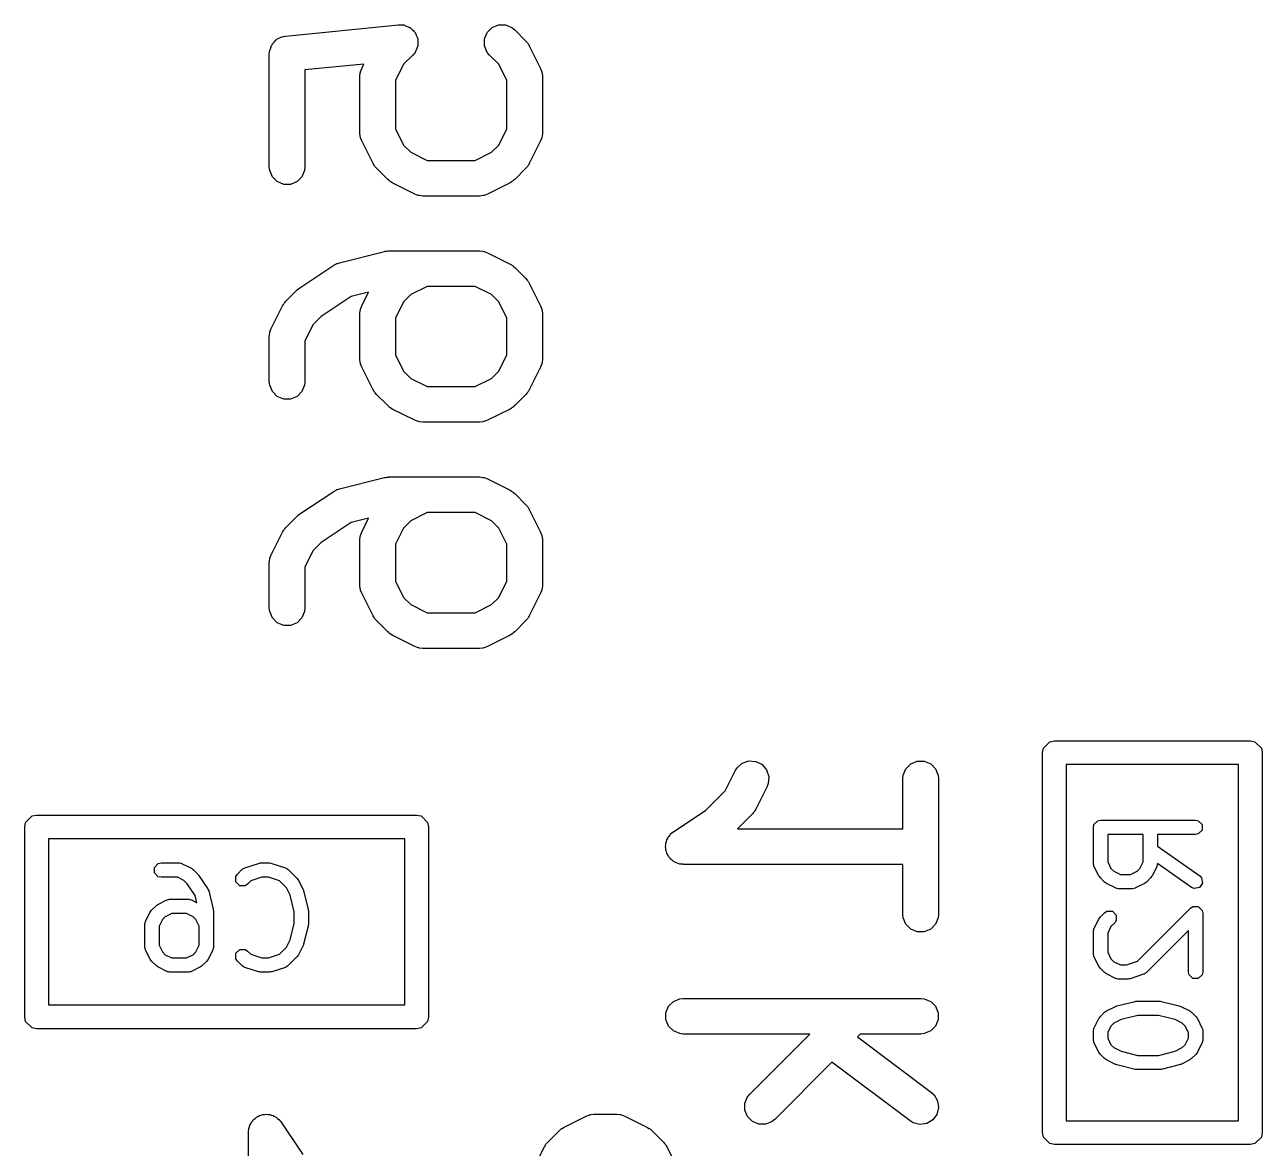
# Model space of a CAD drawing. Header units: inches. Extents: x 4.98 to 6.65, y -4.98 to -3.32.
# Drawn here: x 5.4862 to 5.6913, y -4.2073 to -4.0211 of the extents above; entities that cross this region are included whole.
import ezdxf

# ---------------------------------------------------------------- set-up
doc = ezdxf.new("R2010")
doc.units = ezdxf.units.IN
doc.header["$MEASUREMENT"] = 0
doc.layers.add('BLACK', color=250, linetype='CONTINUOUS')

msp = doc.modelspace()

# ---------------------------------------------------------------- linework, layer by layer
at = {"layer": 'BLACK', "linetype": 'CONTINUOUS'}
for p, q in [((5.52942, -4.02293), (5.54817, -4.02106)), ((5.54817, -4.02106), (5.54875, -4.02106)), ((5.54875, -4.02106), (5.54889, -4.0211)), ((5.54889, -4.0211), (5.54904, -4.0211)), ((5.54904, -4.0211), (5.54944, -4.02127)), ((5.54944, -4.02127), (5.54985, -4.02139)), ((5.54985, -4.02139), (5.54997, -4.02149)), ((5.54997, -4.02149), (5.55011, -4.02154)), ((5.55011, -4.02154), (5.55041, -4.02185)), ((5.55041, -4.02185), (5.55074, -4.02212)), ((5.55074, -4.02212), (5.55081, -4.02225)), ((5.55081, -4.02225), (5.55092, -4.02236)), ((5.55092, -4.02236), (5.55109, -4.02276)), ((5.56244, -4.02342), (5.56288, -4.02236)), ((5.56288, -4.02236), (5.5637, -4.02154)), ((5.5637, -4.02154), (5.56476, -4.0211)), ((5.56476, -4.0211), (5.56591, -4.0211)), ((5.56591, -4.0211), (5.56698, -4.02154)), ((5.56698, -4.02154), (5.56743, -4.02191)), ((5.56743, -4.02191), (5.5693, -4.02378)), ((5.52711, -4.02448), (5.52721, -4.02437)), ((5.52721, -4.02437), (5.52726, -4.02423)), ((5.52726, -4.02423), (5.52757, -4.02393)), ((5.52757, -4.02393), (5.52784, -4.02359)), ((5.52784, -4.02359), (5.52797, -4.02352)), ((5.52797, -4.02352), (5.52808, -4.02342)), ((5.52808, -4.02342), (5.52848, -4.02325)), ((5.52848, -4.02325), (5.52886, -4.02305)), ((5.52886, -4.02305), (5.52907, -4.023)), ((5.52907, -4.023), (5.52914, -4.02298)), ((5.52914, -4.02298), (5.52921, -4.02298)), ((5.52921, -4.02298), (5.52942, -4.02293)), ((5.55109, -4.02276), (5.55129, -4.02314)), ((5.55129, -4.02314), (5.5513, -4.02328)), ((5.5513, -4.02328), (5.55136, -4.02342)), ((5.55136, -4.02342), (5.55136, -4.02385)), ((5.55136, -4.02385), (5.5514, -4.02428)), ((5.5514, -4.02428), (5.55136, -4.02442)), ((5.56244, -4.02457), (5.56244, -4.02342)), ((5.5693, -4.02378), (5.56949, -4.02401)), ((5.56949, -4.02401), (5.56955, -4.02406)), ((5.56955, -4.02406), (5.5696, -4.02415)), ((5.5696, -4.02415), (5.56967, -4.02423)), ((5.56967, -4.02423), (5.5697, -4.0243)), ((5.5697, -4.0243), (5.56985, -4.02455)), ((5.52676, -4.02587), (5.52679, -4.02566)), ((5.52676, -4.04462), (5.52676, -4.02587)), ((5.52678, -4.02559), (5.5268, -4.02552)), ((5.52679, -4.02566), (5.52678, -4.02559)), ((5.5268, -4.02552), (5.52682, -4.0253)), ((5.52682, -4.0253), (5.52699, -4.0249)), ((5.52699, -4.0249), (5.52711, -4.02448)), ((5.55055, -4.02608), (5.54902, -4.02762)), ((5.55092, -4.02564), (5.55055, -4.02608)), ((5.55098, -4.0255), (5.55092, -4.02564)), ((5.55107, -4.02539), (5.55098, -4.0255)), ((5.5512, -4.02497), (5.55107, -4.02539)), ((5.55136, -4.02457), (5.5512, -4.02497)), ((5.55136, -4.02442), (5.55136, -4.02457)), ((5.56288, -4.02564), (5.56244, -4.02457)), ((5.56325, -4.02608), (5.56288, -4.02564)), ((5.56479, -4.02762), (5.56325, -4.02608)), ((5.56985, -4.02455), (5.57173, -4.0283)), ((5.54244, -4.02757), (5.53267, -4.02854)), ((5.54187, -4.02884), (5.54207, -4.0283)), ((5.54207, -4.0283), (5.54244, -4.02757)), ((5.54902, -4.02762), (5.54767, -4.03032)), ((5.56613, -4.03032), (5.56479, -4.02762)), ((5.57173, -4.0283), (5.57194, -4.02884)), ((5.53267, -4.02854), (5.53267, -4.04462)), ((5.54176, -4.02962), (5.54182, -4.02905)), ((5.54176, -4.039), (5.54176, -4.02962)), ((5.54182, -4.02905), (5.54186, -4.02895)), ((5.54186, -4.02895), (5.54187, -4.02884)), ((5.54767, -4.03032), (5.54767, -4.0383)), ((5.56613, -4.0383), (5.56613, -4.03032)), ((5.57194, -4.02884), (5.57194, -4.02895)), ((5.57194, -4.02895), (5.57198, -4.02905)), ((5.57198, -4.02905), (5.57204, -4.02962)), ((5.57204, -4.02962), (5.57204, -4.039)), ((5.54767, -4.0383), (5.54902, -4.041)), ((5.56479, -4.041), (5.56613, -4.0383)), ((5.54182, -4.03957), (5.54176, -4.039)), ((5.54186, -4.03967), (5.54182, -4.03957)), ((5.54187, -4.03978), (5.54186, -4.03967)), ((5.54207, -4.04032), (5.54187, -4.03978)), ((5.54395, -4.04407), (5.54207, -4.04032)), ((5.57173, -4.04032), (5.56985, -4.04407)), ((5.57194, -4.03978), (5.57173, -4.04032)), ((5.57198, -4.03957), (5.57194, -4.03967)), ((5.57194, -4.03967), (5.57194, -4.03978)), ((5.57204, -4.039), (5.57198, -4.03957)), ((5.54902, -4.041), (5.55021, -4.04219)), ((5.55021, -4.04219), (5.55291, -4.04354)), ((5.56089, -4.04354), (5.56359, -4.04219)), ((5.56359, -4.04219), (5.56479, -4.041)), ((5.52682, -4.0452), (5.52676, -4.04462)), ((5.53267, -4.04462), (5.53261, -4.0452)), ((5.54411, -4.04431), (5.54395, -4.04407)), ((5.54414, -4.04439), (5.54411, -4.04431)), ((5.5442, -4.04447), (5.54414, -4.04439)), ((5.54426, -4.04456), (5.5442, -4.04447)), ((5.54432, -4.04461), (5.54426, -4.04456)), ((5.5445, -4.04483), (5.54432, -4.04461)), ((5.54638, -4.04671), (5.5445, -4.04483)), ((5.55291, -4.04354), (5.56089, -4.04354)), ((5.5693, -4.04483), (5.56743, -4.04671)), ((5.56949, -4.04461), (5.5693, -4.04483)), ((5.56955, -4.04456), (5.56949, -4.04461)), ((5.5696, -4.04447), (5.56955, -4.04456)), ((5.56967, -4.04439), (5.5696, -4.04447)), ((5.5697, -4.04431), (5.56967, -4.04439)), ((5.56985, -4.04407), (5.5697, -4.04431)), ((5.52726, -4.04626), (5.52682, -4.0452)), ((5.52808, -4.04707), (5.52726, -4.04626)), ((5.53217, -4.04626), (5.53136, -4.04707)), ((5.53261, -4.0452), (5.53217, -4.04626)), ((5.5466, -4.04689), (5.54638, -4.04671)), ((5.54665, -4.04695), (5.5466, -4.04689)), ((5.54674, -4.04701), (5.54665, -4.04695)), ((5.56715, -4.04695), (5.56706, -4.04701)), ((5.5672, -4.04689), (5.56715, -4.04695)), ((5.56743, -4.04671), (5.5672, -4.04689)), ((5.52914, -4.04752), (5.52808, -4.04707)), ((5.53029, -4.04752), (5.52914, -4.04752)), ((5.53136, -4.04707), (5.53029, -4.04752)), ((5.54682, -4.04707), (5.54674, -4.04701)), ((5.5469, -4.0471), (5.54682, -4.04707)), ((5.54714, -4.04726), (5.5469, -4.0471)), ((5.55089, -4.04914), (5.54714, -4.04726)), ((5.56666, -4.04726), (5.56291, -4.04914)), ((5.56691, -4.0471), (5.56666, -4.04726)), ((5.56698, -4.04707), (5.56691, -4.0471)), ((5.56706, -4.04701), (5.56698, -4.04707)), ((5.55143, -4.04934), (5.55089, -4.04914)), ((5.55154, -4.04935), (5.55143, -4.04934)), ((5.55164, -4.04939), (5.55154, -4.04935)), ((5.55221, -4.04945), (5.55164, -4.04939)), ((5.56159, -4.04945), (5.55221, -4.04945)), ((5.56216, -4.04939), (5.56159, -4.04945)), ((5.56226, -4.04935), (5.56216, -4.04939)), ((5.56237, -4.04934), (5.56226, -4.04935)), ((5.56291, -4.04914), (5.56237, -4.04934)), ((5.53837, -4.0605), (5.54587, -4.05863)), ((5.54587, -4.05863), (5.54597, -4.05861)), ((5.54597, -4.05861), (5.54601, -4.0586)), ((5.54601, -4.0586), (5.54623, -4.05857)), ((5.54623, -4.05857), (5.54645, -4.05854)), ((5.54645, -4.05854), (5.54649, -4.05855)), ((5.54649, -4.05855), (5.54659, -4.05854)), ((5.54659, -4.05854), (5.56159, -4.05854)), ((5.56159, -4.05854), (5.56216, -4.0586)), ((5.56216, -4.0586), (5.56226, -4.05864)), ((5.56226, -4.05864), (5.56237, -4.05864)), ((5.56237, -4.05864), (5.56291, -4.05885)), ((5.56291, -4.05885), (5.56666, -4.06073)), ((5.53183, -4.06466), (5.53745, -4.06091)), ((5.53745, -4.06091), (5.53777, -4.06074)), ((5.53777, -4.06074), (5.53783, -4.0607)), ((5.53783, -4.0607), (5.5379, -4.06067)), ((5.5379, -4.06067), (5.53796, -4.06064)), ((5.53796, -4.06064), (5.53804, -4.06062)), ((5.53804, -4.06062), (5.53837, -4.0605)), ((5.56666, -4.06073), (5.56691, -4.06088)), ((5.56691, -4.06088), (5.56698, -4.06091)), ((5.56698, -4.06091), (5.56706, -4.06098)), ((5.56706, -4.06098), (5.56715, -4.06103)), ((5.56715, -4.06103), (5.5672, -4.06109)), ((5.5672, -4.06109), (5.56743, -4.06128)), ((5.56743, -4.06128), (5.5693, -4.06315)), ((5.5693, -4.06315), (5.56949, -4.06338)), ((5.56949, -4.06338), (5.56955, -4.06343)), ((5.5295, -4.0669), (5.53138, -4.06503)), ((5.53138, -4.06503), (5.53161, -4.06484)), ((5.53138, -4.06503), (5.53138, -4.06503)), ((5.53138, -4.06503), (5.53138, -4.06503)), ((5.53161, -4.06484), (5.53183, -4.06466)), ((5.53183, -4.06466), (5.53183, -4.06466)), ((5.53183, -4.06466), (5.53183, -4.06466)), ((5.54322, -4.06538), (5.5403, -4.06611)), ((5.54207, -4.06767), (5.54322, -4.06538)), ((5.55291, -4.06445), (5.55021, -4.06579)), ((5.56089, -4.06445), (5.55291, -4.06445)), ((5.56359, -4.06579), (5.56089, -4.06445)), ((5.56955, -4.06343), (5.5696, -4.06352)), ((5.5696, -4.06352), (5.56967, -4.0636)), ((5.56967, -4.0636), (5.5697, -4.06367)), ((5.5697, -4.06367), (5.56985, -4.06392)), ((5.56985, -4.06392), (5.57173, -4.06767)), ((5.52895, -4.06767), (5.52911, -4.06742)), ((5.52911, -4.06742), (5.52914, -4.06735)), ((5.52914, -4.06735), (5.5292, -4.06727)), ((5.5292, -4.06727), (5.52926, -4.06718)), ((5.52926, -4.06718), (5.52932, -4.06713)), ((5.52932, -4.06713), (5.5295, -4.0669)), ((5.5403, -4.06611), (5.53535, -4.06941)), ((5.54902, -4.06699), (5.54767, -4.06969)), ((5.55021, -4.06579), (5.54902, -4.06699)), ((5.56479, -4.06699), (5.56359, -4.06579)), ((5.56613, -4.06969), (5.56479, -4.06699)), ((5.52708, -4.07142), (5.52895, -4.06767)), ((5.53535, -4.06941), (5.53402, -4.07074)), ((5.54176, -4.06899), (5.54182, -4.06842)), ((5.54176, -4.07649), (5.54176, -4.06899)), ((5.54182, -4.06842), (5.54186, -4.06832)), ((5.54186, -4.06832), (5.54187, -4.06821)), ((5.54187, -4.06821), (5.54207, -4.06767)), ((5.57173, -4.06767), (5.57194, -4.06821)), ((5.57194, -4.06821), (5.57194, -4.06832)), ((5.57194, -4.06832), (5.57198, -4.06842)), ((5.57198, -4.06842), (5.57204, -4.06899)), ((5.57204, -4.06899), (5.57204, -4.07649)), ((5.52687, -4.07196), (5.52708, -4.07142)), ((5.53402, -4.07074), (5.53267, -4.07344)), ((5.54767, -4.06969), (5.54767, -4.07579)), ((5.56613, -4.07579), (5.56613, -4.06969)), ((5.52676, -4.07274), (5.52682, -4.07216)), ((5.52676, -4.08024), (5.52676, -4.07274)), ((5.52682, -4.07216), (5.52686, -4.07207)), ((5.52686, -4.07207), (5.52687, -4.07196)), ((5.53267, -4.07344), (5.53267, -4.08024)), ((5.54182, -4.07707), (5.54176, -4.07649)), ((5.54186, -4.07716), (5.54182, -4.07707)), ((5.54187, -4.07727), (5.54186, -4.07716)), ((5.54207, -4.07781), (5.54187, -4.07727)), ((5.54767, -4.07579), (5.54902, -4.07849)), ((5.56479, -4.07849), (5.56613, -4.07579)), ((5.57194, -4.07727), (5.57173, -4.07781)), ((5.57198, -4.07707), (5.57194, -4.07716)), ((5.57194, -4.07716), (5.57194, -4.07727)), ((5.57204, -4.07649), (5.57198, -4.07707)), ((5.54395, -4.08156), (5.54207, -4.07781)), ((5.54902, -4.07849), (5.55021, -4.07969)), ((5.55021, -4.07969), (5.55291, -4.08104)), ((5.56089, -4.08104), (5.56359, -4.07969)), ((5.56359, -4.07969), (5.56479, -4.07849)), ((5.57173, -4.07781), (5.56985, -4.08156)), ((5.52682, -4.08082), (5.52676, -4.08024)), ((5.52726, -4.08188), (5.52682, -4.08082)), ((5.53261, -4.08082), (5.53217, -4.08188)), ((5.53267, -4.08024), (5.53261, -4.08082)), ((5.54411, -4.08181), (5.54395, -4.08156)), ((5.54414, -4.08188), (5.54411, -4.08181)), ((5.55291, -4.08104), (5.56089, -4.08104)), ((5.5697, -4.08181), (5.56967, -4.08188)), ((5.56985, -4.08156), (5.5697, -4.08181)), ((5.52808, -4.0827), (5.52726, -4.08188)), ((5.52914, -4.08314), (5.52808, -4.0827)), ((5.53029, -4.08314), (5.52914, -4.08314)), ((5.53136, -4.0827), (5.53029, -4.08314)), ((5.53217, -4.08188), (5.53136, -4.0827)), ((5.5442, -4.08196), (5.54414, -4.08188)), ((5.54426, -4.08205), (5.5442, -4.08196)), ((5.54432, -4.0821), (5.54426, -4.08205)), ((5.5445, -4.08233), (5.54432, -4.0821)), ((5.54638, -4.0842), (5.5445, -4.08233)), ((5.5693, -4.08233), (5.56743, -4.0842)), ((5.56949, -4.0821), (5.5693, -4.08233)), ((5.56955, -4.08205), (5.56949, -4.0821)), ((5.5696, -4.08196), (5.56955, -4.08205)), ((5.56967, -4.08188), (5.5696, -4.08196)), ((5.5466, -4.08439), (5.54638, -4.0842)), ((5.54665, -4.08445), (5.5466, -4.08439)), ((5.54674, -4.0845), (5.54665, -4.08445)), ((5.54682, -4.08457), (5.54674, -4.0845)), ((5.5469, -4.0846), (5.54682, -4.08457)), ((5.54714, -4.08476), (5.5469, -4.0846)), ((5.55089, -4.08663), (5.54714, -4.08476)), ((5.56666, -4.08476), (5.56291, -4.08663)), ((5.56691, -4.0846), (5.56666, -4.08476)), ((5.56698, -4.08457), (5.56691, -4.0846)), ((5.56706, -4.0845), (5.56698, -4.08457)), ((5.56715, -4.08445), (5.56706, -4.0845)), ((5.5672, -4.08439), (5.56715, -4.08445)), ((5.56743, -4.0842), (5.5672, -4.08439)), ((5.55143, -4.08684), (5.55089, -4.08663)), ((5.55154, -4.08684), (5.55143, -4.08684)), ((5.55164, -4.08689), (5.55154, -4.08684)), ((5.55221, -4.08694), (5.55164, -4.08689)), ((5.56159, -4.08694), (5.55221, -4.08694)), ((5.56216, -4.08689), (5.56159, -4.08694)), ((5.56226, -4.08684), (5.56216, -4.08689)), ((5.56237, -4.08684), (5.56226, -4.08684)), ((5.56291, -4.08663), (5.56237, -4.08684)), ((5.53837, -4.098), (5.54587, -4.09612)), ((5.54587, -4.09612), (5.54597, -4.09611)), ((5.54597, -4.09611), (5.54601, -4.09609)), ((5.54601, -4.09609), (5.54623, -4.09607)), ((5.54623, -4.09607), (5.54645, -4.09604)), ((5.54645, -4.09604), (5.54649, -4.09604)), ((5.54649, -4.09604), (5.54659, -4.09603)), ((5.54659, -4.09603), (5.56159, -4.09603)), ((5.56159, -4.09603), (5.56216, -4.09609)), ((5.56216, -4.09609), (5.56226, -4.09613)), ((5.56226, -4.09613), (5.56237, -4.09614)), ((5.56237, -4.09614), (5.56291, -4.09635)), ((5.53745, -4.09841), (5.53777, -4.09824)), ((5.53777, -4.09824), (5.53783, -4.09819)), ((5.53783, -4.09819), (5.5379, -4.09817)), ((5.5379, -4.09817), (5.53796, -4.09813)), ((5.53796, -4.09813), (5.53804, -4.09812)), ((5.53804, -4.09812), (5.53837, -4.098)), ((5.56291, -4.09635), (5.56666, -4.09822)), ((5.56666, -4.09822), (5.56691, -4.09838)), ((5.53183, -4.10216), (5.53745, -4.09841)), ((5.56691, -4.09838), (5.56698, -4.09841)), ((5.56698, -4.09841), (5.56706, -4.09847)), ((5.56706, -4.09847), (5.56715, -4.09853)), ((5.56715, -4.09853), (5.5672, -4.09859)), ((5.5672, -4.09859), (5.56743, -4.09877)), ((5.56743, -4.09877), (5.5693, -4.10065)), ((5.53138, -4.10252), (5.53161, -4.10233)), ((5.53161, -4.10233), (5.53183, -4.10216)), ((5.53183, -4.10216), (5.53183, -4.10216)), ((5.53183, -4.10216), (5.53183, -4.10216)), ((5.55291, -4.10194), (5.55021, -4.10329)), ((5.56089, -4.10194), (5.55291, -4.10194)), ((5.56359, -4.10329), (5.56089, -4.10194)), ((5.5693, -4.10065), (5.56949, -4.10088)), ((5.56949, -4.10088), (5.56955, -4.10093)), ((5.56955, -4.10093), (5.5696, -4.10102)), ((5.5696, -4.10102), (5.56967, -4.1011)), ((5.56967, -4.1011), (5.5697, -4.10117)), ((5.5697, -4.10117), (5.56985, -4.10142)), ((5.56985, -4.10142), (5.57173, -4.10517)), ((5.52932, -4.10463), (5.5295, -4.1044)), ((5.5295, -4.1044), (5.53138, -4.10252)), ((5.53138, -4.10252), (5.53138, -4.10252)), ((5.53138, -4.10252), (5.53138, -4.10252)), ((5.5403, -4.1036), (5.53535, -4.10691)), ((5.54322, -4.10287), (5.5403, -4.1036)), ((5.54207, -4.10517), (5.54322, -4.10287)), ((5.55021, -4.10329), (5.54902, -4.10449)), ((5.56479, -4.10449), (5.56359, -4.10329)), ((5.52708, -4.10892), (5.52895, -4.10517)), ((5.52895, -4.10517), (5.52911, -4.10492)), ((5.52911, -4.10492), (5.52914, -4.10485)), ((5.52914, -4.10485), (5.5292, -4.10477)), ((5.5292, -4.10477), (5.52926, -4.10468)), ((5.52926, -4.10468), (5.52932, -4.10463)), ((5.54176, -4.10649), (5.54182, -4.10591)), ((5.54182, -4.10591), (5.54186, -4.10581)), ((5.54186, -4.10581), (5.54187, -4.10571)), ((5.54187, -4.10571), (5.54207, -4.10517)), ((5.54902, -4.10449), (5.54767, -4.10718)), ((5.56613, -4.10718), (5.56479, -4.10449)), ((5.57173, -4.10517), (5.57194, -4.10571)), ((5.57194, -4.10571), (5.57194, -4.10581)), ((5.57194, -4.10581), (5.57198, -4.10591)), ((5.57198, -4.10591), (5.57204, -4.10649)), ((5.53402, -4.10824), (5.53267, -4.11093)), ((5.53535, -4.10691), (5.53402, -4.10824)), ((5.54176, -4.11399), (5.54176, -4.10649)), ((5.54767, -4.10718), (5.54767, -4.11329)), ((5.56613, -4.11329), (5.56613, -4.10718)), ((5.57204, -4.10649), (5.57204, -4.11399)), ((5.52676, -4.11024), (5.52682, -4.10966)), ((5.52676, -4.11774), (5.52676, -4.11024)), ((5.52682, -4.10966), (5.52686, -4.10956)), ((5.52686, -4.10956), (5.52687, -4.10946)), ((5.52687, -4.10946), (5.52708, -4.10892)), ((5.53267, -4.11093), (5.53267, -4.11774)), ((5.54182, -4.11456), (5.54176, -4.11399)), ((5.54186, -4.11466), (5.54182, -4.11456)), ((5.54187, -4.11477), (5.54186, -4.11466)), ((5.54767, -4.11329), (5.54902, -4.11599)), ((5.56479, -4.11599), (5.56613, -4.11329)), ((5.57198, -4.11456), (5.57194, -4.11466)), ((5.57194, -4.11466), (5.57194, -4.11477)), ((5.57204, -4.11399), (5.57198, -4.11456)), ((5.54207, -4.11531), (5.54187, -4.11477)), ((5.54395, -4.11906), (5.54207, -4.11531)), ((5.54902, -4.11599), (5.55021, -4.11718)), ((5.56359, -4.11718), (5.56479, -4.11599)), ((5.57173, -4.11531), (5.56985, -4.11906)), ((5.57194, -4.11477), (5.57173, -4.11531)), ((5.52682, -4.11831), (5.52676, -4.11774)), ((5.52726, -4.11938), (5.52682, -4.11831)), ((5.53261, -4.11831), (5.53217, -4.11938)), ((5.53267, -4.11774), (5.53261, -4.11831)), ((5.55021, -4.11718), (5.55291, -4.11853)), ((5.55291, -4.11853), (5.56089, -4.11853)), ((5.56089, -4.11853), (5.56359, -4.11718)), ((5.52808, -4.12019), (5.52726, -4.11938)), ((5.52914, -4.12063), (5.52808, -4.12019)), ((5.53029, -4.12063), (5.52914, -4.12063)), ((5.53136, -4.12019), (5.53029, -4.12063)), ((5.53217, -4.11938), (5.53136, -4.12019)), ((5.54411, -4.1193), (5.54395, -4.11906)), ((5.54414, -4.11938), (5.54411, -4.1193)), ((5.5442, -4.11946), (5.54414, -4.11938)), ((5.54426, -4.11955), (5.5442, -4.11946)), ((5.54432, -4.1196), (5.54426, -4.11955)), ((5.5445, -4.11982), (5.54432, -4.1196)), ((5.54638, -4.1217), (5.5445, -4.11982)), ((5.5693, -4.11982), (5.56743, -4.1217)), ((5.56949, -4.1196), (5.5693, -4.11982)), ((5.56955, -4.11955), (5.56949, -4.1196)), ((5.5696, -4.11946), (5.56955, -4.11955)), ((5.56967, -4.11938), (5.5696, -4.11946)), ((5.5697, -4.1193), (5.56967, -4.11938)), ((5.56985, -4.11906), (5.5697, -4.1193)), ((5.5466, -4.12188), (5.54638, -4.1217)), ((5.54665, -4.12194), (5.5466, -4.12188)), ((5.54674, -4.122), (5.54665, -4.12194)), ((5.54682, -4.12207), (5.54674, -4.122)), ((5.5469, -4.12209), (5.54682, -4.12207)), ((5.54714, -4.12225), (5.5469, -4.12209)), ((5.55089, -4.12413), (5.54714, -4.12225)), ((5.56666, -4.12225), (5.56291, -4.12413)), ((5.56691, -4.12209), (5.56666, -4.12225)), ((5.56698, -4.12207), (5.56691, -4.12209)), ((5.56706, -4.122), (5.56698, -4.12207)), ((5.56715, -4.12194), (5.56706, -4.122)), ((5.5672, -4.12188), (5.56715, -4.12194)), ((5.56743, -4.1217), (5.5672, -4.12188)), ((5.55143, -4.12433), (5.55089, -4.12413)), ((5.55154, -4.12434), (5.55143, -4.12433)), ((5.55164, -4.12438), (5.55154, -4.12434)), ((5.55221, -4.12444), (5.55164, -4.12438)), ((5.56159, -4.12444), (5.55221, -4.12444)), ((5.56216, -4.12438), (5.56159, -4.12444)), ((5.56226, -4.12434), (5.56216, -4.12438)), ((5.56237, -4.12433), (5.56226, -4.12434)), ((5.56291, -4.12413), (5.56237, -4.12433)), ((5.65492, -4.14173), (5.65507, -4.14098)), ((5.65507, -4.14098), (5.65614, -4.13991)), ((5.65614, -4.13991), (5.65689, -4.13976)), ((5.65689, -4.13976), (5.68937, -4.13976)), ((5.68937, -4.13976), (5.69012, -4.13991)), ((5.69012, -4.13991), (5.69119, -4.14098)), ((5.69119, -4.14098), (5.69134, -4.14173)), ((5.60515, -4.14348), (5.60625, -4.14311)), ((5.60625, -4.14311), (5.6074, -4.1432)), ((5.6074, -4.1432), (5.60843, -4.14371)), ((5.6331, -4.14359), (5.63416, -4.14315)), ((5.63416, -4.14315), (5.63531, -4.14315)), ((5.63531, -4.14315), (5.63638, -4.14359)), ((5.65492, -4.20472), (5.65492, -4.14173)), ((5.69134, -4.14173), (5.69134, -4.20472)), ((5.60231, -4.14804), (5.60397, -4.14472)), ((5.60397, -4.14472), (5.60428, -4.14423)), ((5.60428, -4.14423), (5.60515, -4.14348)), ((5.60843, -4.14371), (5.60918, -4.14458)), ((5.60918, -4.14458), (5.60955, -4.14567)), ((5.63184, -4.14547), (5.63228, -4.1444)), ((5.63228, -4.1444), (5.6331, -4.14359)), ((5.63638, -4.14359), (5.63719, -4.1444)), ((5.63719, -4.1444), (5.63763, -4.14547)), ((5.65886, -4.1437), (5.65886, -4.20276)), ((5.6874, -4.1437), (5.65886, -4.1437)), ((5.6874, -4.20276), (5.6874, -4.1437)), ((5.60926, -4.14736), (5.60738, -4.15111)), ((5.60946, -4.14682), (5.60926, -4.14736)), ((5.60955, -4.14567), (5.60946, -4.14682)), ((5.63178, -4.14604), (5.63184, -4.14547)), ((5.63178, -4.15434), (5.63178, -4.14604)), ((5.63763, -4.14547), (5.63769, -4.14604)), ((5.63769, -4.14604), (5.63769, -4.16854)), ((5.59911, -4.15125), (5.60231, -4.14804)), ((5.59373, -4.15484), (5.59911, -4.15125)), ((5.60713, -4.15152), (5.60707, -4.1516)), ((5.6072, -4.15143), (5.60713, -4.15152)), ((5.60723, -4.15136), (5.6072, -4.15143)), ((5.60738, -4.15111), (5.60723, -4.15136)), ((5.48622, -4.15404), (5.48637, -4.15328)), ((5.48637, -4.15328), (5.48744, -4.15222)), ((5.48744, -4.15222), (5.48819, -4.15207)), ((5.48819, -4.15207), (5.55118, -4.15207)), ((5.55118, -4.15207), (5.55193, -4.15222)), ((5.55193, -4.15222), (5.553, -4.15328)), ((5.553, -4.15328), (5.55315, -4.15404)), ((5.60683, -4.15188), (5.60437, -4.15434)), ((5.60701, -4.15166), (5.60683, -4.15188)), ((5.60707, -4.1516), (5.60701, -4.15166)), ((5.66345, -4.15365), (5.66409, -4.15301)), ((5.66409, -4.15301), (5.66454, -4.15292)), ((5.66454, -4.15292), (5.68029, -4.15292)), ((5.68029, -4.15292), (5.68074, -4.15301)), ((5.68074, -4.15301), (5.68138, -4.15365)), ((5.48622, -4.18553), (5.48622, -4.15404)), ((5.55315, -4.15404), (5.55315, -4.18553)), ((5.5928, -4.15592), (5.59291, -4.15565)), ((5.59291, -4.15565), (5.59312, -4.15545)), ((5.59312, -4.15545), (5.59328, -4.1552)), ((5.59328, -4.1552), (5.59372, -4.15484)), ((5.59372, -4.15484), (5.59373, -4.15484)), ((5.59373, -4.15484), (5.59373, -4.15484)), ((5.59373, -4.15484), (5.59373, -4.15484)), ((5.60437, -4.15434), (5.63178, -4.15434)), ((5.66336, -4.15411), (5.66345, -4.15365)), ((5.66336, -4.1601), (5.66336, -4.15411)), ((5.67161, -4.15529), (5.66573, -4.15529)), ((5.66573, -4.15529), (5.66573, -4.15983)), ((5.67161, -4.15983), (5.67161, -4.15529)), ((5.68029, -4.15529), (5.67397, -4.15529)), ((5.67397, -4.15529), (5.67397, -4.15724)), ((5.68074, -4.1552), (5.68029, -4.15529)), ((5.68138, -4.15456), (5.68074, -4.1552)), ((5.68138, -4.15365), (5.68138, -4.15456)), ((5.49016, -4.156), (5.49016, -4.18356)), ((5.54921, -4.156), (5.49016, -4.156)), ((5.54921, -4.18356), (5.54921, -4.156)), ((5.59241, -4.15729), (5.59247, -4.15701)), ((5.59247, -4.15758), (5.59241, -4.15729)), ((5.59247, -4.15672), (5.59258, -4.15645)), ((5.59247, -4.15701), (5.59247, -4.15672)), ((5.59247, -4.15787), (5.59247, -4.15758)), ((5.59258, -4.15645), (5.59264, -4.15616)), ((5.59264, -4.15616), (5.5928, -4.15592)), ((5.67397, -4.15724), (5.68097, -4.16214)), ((5.59258, -4.15814), (5.59247, -4.15787)), ((5.59264, -4.15842), (5.59258, -4.15814)), ((5.5928, -4.15866), (5.59264, -4.15842)), ((5.59291, -4.15893), (5.5928, -4.15866)), ((5.59312, -4.15914), (5.59291, -4.15893)), ((5.59328, -4.15938), (5.59312, -4.15914)), ((5.59352, -4.15954), (5.59328, -4.15938)), ((5.59373, -4.15975), (5.59352, -4.15954)), ((5.59399, -4.15986), (5.59373, -4.15975)), ((5.50772, -4.16075), (5.50836, -4.16011)), ((5.50772, -4.16165), (5.50772, -4.16075)), ((5.50836, -4.16229), (5.50772, -4.16165)), ((5.50836, -4.16011), (5.50881, -4.16002)), ((5.50881, -4.16002), (5.51181, -4.16002)), ((5.51181, -4.16002), (5.51187, -4.16003)), ((5.51187, -4.16003), (5.51189, -4.16002)), ((5.51189, -4.16002), (5.51208, -4.16007)), ((5.51208, -4.16007), (5.51226, -4.16011)), ((5.51226, -4.16011), (5.51228, -4.16013)), ((5.51228, -4.16013), (5.51234, -4.16014)), ((5.51234, -4.16014), (5.51384, -4.16089)), ((5.51384, -4.16089), (5.51399, -4.16101)), ((5.51399, -4.16101), (5.51415, -4.16111)), ((5.51415, -4.16111), (5.5149, -4.16186)), ((5.52147, -4.16186), (5.52222, -4.16111)), ((5.52222, -4.16111), (5.52227, -4.16108)), ((5.52227, -4.16108), (5.52229, -4.16106)), ((5.52229, -4.16106), (5.52245, -4.16096)), ((5.52245, -4.16096), (5.52261, -4.16086)), ((5.52261, -4.16086), (5.52263, -4.16086)), ((5.52263, -4.16086), (5.52269, -4.16083)), ((5.52269, -4.16083), (5.52494, -4.16008)), ((5.52494, -4.16008), (5.52512, -4.16005)), ((5.52512, -4.16005), (5.52531, -4.16002)), ((5.52531, -4.16002), (5.52681, -4.16002)), ((5.52681, -4.16002), (5.52699, -4.16005)), ((5.52699, -4.16005), (5.52718, -4.16008)), ((5.52718, -4.16008), (5.52943, -4.16083)), ((5.52943, -4.16083), (5.52948, -4.16086)), ((5.52948, -4.16086), (5.52951, -4.16086)), ((5.52951, -4.16086), (5.52967, -4.16096)), ((5.52967, -4.16096), (5.52983, -4.16106)), ((5.52983, -4.16106), (5.52984, -4.16108)), ((5.52984, -4.16108), (5.52989, -4.16111)), ((5.52989, -4.16111), (5.53139, -4.16261)), ((5.59423, -4.16002), (5.59399, -4.15986)), ((5.59452, -4.16008), (5.59423, -4.16002)), ((5.59479, -4.16019), (5.59452, -4.16008)), ((5.59536, -4.16024), (5.59479, -4.16019)), ((5.59536, -4.16025), (5.59536, -4.16024)), ((5.59537, -4.16025), (5.59536, -4.16025)), ((5.59536, -4.16025), (5.59536, -4.16025)), ((5.63178, -4.16025), (5.59537, -4.16025)), ((5.63178, -4.16854), (5.63178, -4.16025)), ((5.66337, -4.16016), (5.66336, -4.1601)), ((5.66337, -4.16019), (5.66337, -4.16016)), ((5.66342, -4.16037), (5.66337, -4.16019)), ((5.66345, -4.16056), (5.66342, -4.16037)), ((5.66347, -4.16058), (5.66345, -4.16056)), ((5.66349, -4.16063), (5.66347, -4.16058)), ((5.66424, -4.16213), (5.66349, -4.16063)), ((5.66573, -4.15983), (5.66626, -4.16091)), ((5.66626, -4.16091), (5.66674, -4.16138)), ((5.66674, -4.16138), (5.66782, -4.16192)), ((5.66951, -4.16192), (5.67059, -4.16138)), ((5.67059, -4.16138), (5.67107, -4.16091)), ((5.67107, -4.16091), (5.67161, -4.15983)), ((5.67385, -4.16063), (5.6731, -4.16213)), ((5.67387, -4.16058), (5.67385, -4.16063)), ((5.67388, -4.16056), (5.67387, -4.16058)), ((5.67392, -4.16037), (5.67388, -4.16056)), ((5.67397, -4.16019), (5.67392, -4.16037)), ((5.67397, -4.16012), (5.67396, -4.16016)), ((5.67396, -4.16016), (5.67397, -4.16019)), ((5.67962, -4.16407), (5.67397, -4.16012)), ((5.50881, -4.16238), (5.50836, -4.16229)), ((5.51153, -4.16238), (5.50881, -4.16238)), ((5.51261, -4.16292), (5.51153, -4.16238)), ((5.51314, -4.16345), (5.51261, -4.16292)), ((5.51446, -4.16543), (5.51314, -4.16345)), ((5.5149, -4.16186), (5.51496, -4.16196)), ((5.51496, -4.16196), (5.51504, -4.16204)), ((5.51504, -4.16204), (5.51654, -4.16429)), ((5.52122, -4.16225), (5.52147, -4.16186)), ((5.52122, -4.16315), (5.52122, -4.16225)), ((5.52186, -4.16379), (5.52122, -4.16315)), ((5.52276, -4.16379), (5.52186, -4.16379)), ((5.52314, -4.16353), (5.52276, -4.16379)), ((5.5237, -4.16298), (5.52314, -4.16353)), ((5.5255, -4.16238), (5.5237, -4.16298)), ((5.52662, -4.16238), (5.5255, -4.16238)), ((5.52842, -4.16298), (5.52662, -4.16238)), ((5.52959, -4.16415), (5.52842, -4.16298)), ((5.53139, -4.16261), (5.5315, -4.16277)), ((5.5315, -4.16277), (5.53162, -4.16292)), ((5.53162, -4.16292), (5.53236, -4.16442)), ((5.66435, -4.16228), (5.66424, -4.16213)), ((5.66446, -4.16244), (5.66435, -4.16228)), ((5.66521, -4.16319), (5.66446, -4.16244)), ((5.66537, -4.1633), (5.66521, -4.16319)), ((5.66552, -4.16341), (5.66537, -4.1633)), ((5.66702, -4.16416), (5.66552, -4.16341)), ((5.66782, -4.16192), (5.66951, -4.16192)), ((5.67182, -4.16341), (5.67032, -4.16416)), ((5.67197, -4.16329), (5.67182, -4.16341)), ((5.67213, -4.16319), (5.67197, -4.16329)), ((5.67288, -4.16244), (5.67213, -4.16319)), ((5.67298, -4.16228), (5.67288, -4.16244)), ((5.6731, -4.16213), (5.67298, -4.16228)), ((5.68145, -4.16336), (5.68093, -4.1641)), ((5.68097, -4.16214), (5.68129, -4.16247)), ((5.68129, -4.16247), (5.68145, -4.16336)), ((5.51476, -4.1666), (5.51446, -4.16543)), ((5.51654, -4.16429), (5.51662, -4.16448)), ((5.51662, -4.16448), (5.51671, -4.16466)), ((5.51671, -4.16466), (5.51746, -4.16766)), ((5.53019, -4.16536), (5.52959, -4.16415)), ((5.53088, -4.16809), (5.53019, -4.16536)), ((5.53236, -4.16442), (5.5324, -4.16454)), ((5.5324, -4.16454), (5.53245, -4.16466)), ((5.53245, -4.16466), (5.5332, -4.16766)), ((5.66707, -4.16418), (5.66702, -4.16416)), ((5.66709, -4.1642), (5.66707, -4.16418)), ((5.66728, -4.16423), (5.66709, -4.1642)), ((5.66746, -4.16428), (5.66728, -4.16423)), ((5.66749, -4.16427), (5.66746, -4.16428)), ((5.66754, -4.16429), (5.66749, -4.16427)), ((5.66979, -4.16429), (5.66754, -4.16429)), ((5.66985, -4.16427), (5.66979, -4.16429)), ((5.66988, -4.16428), (5.66985, -4.16427)), ((5.67006, -4.16423), (5.66988, -4.16428)), ((5.67025, -4.1642), (5.67006, -4.16423)), ((5.67026, -4.16418), (5.67025, -4.1642)), ((5.67032, -4.16416), (5.67026, -4.16418)), ((5.68004, -4.16426), (5.67962, -4.16407)), ((5.68093, -4.1641), (5.68004, -4.16426)), ((5.50712, -4.16802), (5.50723, -4.16786)), ((5.50723, -4.16786), (5.50798, -4.16711)), ((5.50798, -4.16711), (5.50813, -4.16701)), ((5.50813, -4.16701), (5.50828, -4.16689)), ((5.50828, -4.16689), (5.50978, -4.16614)), ((5.50978, -4.16614), (5.50984, -4.16613)), ((5.50984, -4.16613), (5.50986, -4.16611)), ((5.50986, -4.16611), (5.51004, -4.16607)), ((5.51004, -4.16607), (5.51023, -4.16602)), ((5.51023, -4.16602), (5.51025, -4.16603)), ((5.51025, -4.16603), (5.51031, -4.16602)), ((5.51031, -4.16602), (5.51331, -4.16602)), ((5.51331, -4.16602), (5.51337, -4.16603)), ((5.51337, -4.16603), (5.51339, -4.16602)), ((5.51339, -4.16602), (5.51358, -4.16607)), ((5.51358, -4.16607), (5.51376, -4.16611)), ((5.51376, -4.16611), (5.51378, -4.16613)), ((5.51378, -4.16613), (5.51384, -4.16614)), ((5.51384, -4.16614), (5.51476, -4.1666)), ((5.51746, -4.16766), (5.51746, -4.16781)), ((5.51746, -4.16781), (5.51749, -4.16795)), ((5.51749, -4.16795), (5.51749, -4.17395)), ((5.5332, -4.16766), (5.53321, -4.16781)), ((5.53321, -4.16781), (5.53324, -4.16795)), ((5.53324, -4.16795), (5.53324, -4.1702)), ((5.67066, -4.17632), (5.67946, -4.16752)), ((5.67946, -4.16752), (5.67984, -4.16726)), ((5.67984, -4.16726), (5.67984, -4.16726)), ((5.67984, -4.16726), (5.67984, -4.16726)), ((5.67984, -4.16726), (5.68074, -4.16726)), ((5.68074, -4.16726), (5.68138, -4.1679)), ((5.68074, -4.16726), (5.68074, -4.16726)), ((5.68138, -4.1679), (5.68147, -4.16835)), ((5.50613, -4.17011), (5.50618, -4.16993)), ((5.50618, -4.16993), (5.50622, -4.16974)), ((5.50622, -4.16974), (5.50624, -4.16973)), ((5.50624, -4.16973), (5.50626, -4.16967)), ((5.50626, -4.16967), (5.50701, -4.16817)), ((5.50701, -4.16817), (5.50712, -4.16802)), ((5.50903, -4.1694), (5.50849, -4.17048)), ((5.50951, -4.16892), (5.50903, -4.1694)), ((5.51059, -4.16838), (5.50951, -4.16892)), ((5.51303, -4.16838), (5.51059, -4.16838)), ((5.51411, -4.16892), (5.51303, -4.16838)), ((5.51459, -4.1694), (5.51411, -4.16892)), ((5.51513, -4.17048), (5.51459, -4.1694)), ((5.53088, -4.17005), (5.53088, -4.16809)), ((5.63184, -4.16912), (5.63178, -4.16854)), ((5.63228, -4.17018), (5.63184, -4.16912)), ((5.63763, -4.16912), (5.63719, -4.17018)), ((5.63769, -4.16854), (5.63763, -4.16912)), ((5.66349, -4.17083), (5.66424, -4.16933)), ((5.66424, -4.16933), (5.66435, -4.16918)), ((5.66435, -4.16918), (5.66446, -4.16902)), ((5.66446, -4.16902), (5.66521, -4.16827)), ((5.66521, -4.16827), (5.66559, -4.16801)), ((5.66559, -4.16801), (5.6665, -4.16801)), ((5.66688, -4.16994), (5.66626, -4.17055)), ((5.6665, -4.16801), (5.66714, -4.16865)), ((5.66714, -4.16956), (5.66688, -4.16994)), ((5.66714, -4.16865), (5.66714, -4.16956)), ((5.68147, -4.16835), (5.68147, -4.1781)), ((5.50614, -4.17014), (5.50613, -4.17011)), ((5.50613, -4.1702), (5.50614, -4.17014)), ((5.50613, -4.17395), (5.50613, -4.1702)), ((5.50849, -4.17048), (5.50849, -4.17367)), ((5.51513, -4.17367), (5.51513, -4.17048)), ((5.53019, -4.17278), (5.53088, -4.17005)), ((5.5332, -4.17048), (5.53245, -4.17348)), ((5.53321, -4.17034), (5.5332, -4.17048)), ((5.53324, -4.1702), (5.53321, -4.17034)), ((5.6331, -4.171), (5.63228, -4.17018)), ((5.63416, -4.17144), (5.6331, -4.171)), ((5.63531, -4.17144), (5.63416, -4.17144)), ((5.63638, -4.171), (5.63531, -4.17144)), ((5.63719, -4.17018), (5.63638, -4.171)), ((5.66336, -4.17135), (5.66337, -4.1713)), ((5.66336, -4.1751), (5.66336, -4.17135)), ((5.66337, -4.17127), (5.66342, -4.17109)), ((5.66337, -4.1713), (5.66337, -4.17127)), ((5.66342, -4.17109), (5.66345, -4.1709)), ((5.66345, -4.1709), (5.66347, -4.17088)), ((5.66347, -4.17088), (5.66349, -4.17083)), ((5.66626, -4.17055), (5.66573, -4.17163)), ((5.66573, -4.17163), (5.66573, -4.17482)), ((5.67911, -4.17121), (5.67213, -4.17819)), ((5.67911, -4.1781), (5.67911, -4.17121)), ((5.50614, -4.174), (5.50613, -4.17395)), ((5.50613, -4.17403), (5.50614, -4.174)), ((5.50618, -4.17421), (5.50613, -4.17403)), ((5.50849, -4.17367), (5.50903, -4.17475)), ((5.51459, -4.17475), (5.51513, -4.17367)), ((5.51749, -4.17403), (5.51744, -4.17421)), ((5.51749, -4.17395), (5.51748, -4.174)), ((5.51748, -4.174), (5.51749, -4.17403)), ((5.52842, -4.17516), (5.52959, -4.174)), ((5.52959, -4.174), (5.53019, -4.17278)), ((5.53236, -4.17372), (5.53162, -4.17522)), ((5.5324, -4.1736), (5.53236, -4.17372)), ((5.53245, -4.17348), (5.5324, -4.1736)), ((5.50622, -4.1744), (5.50618, -4.17421)), ((5.50624, -4.17442), (5.50622, -4.1744)), ((5.50626, -4.17447), (5.50624, -4.17442)), ((5.50701, -4.17597), (5.50626, -4.17447)), ((5.50712, -4.17612), (5.50701, -4.17597)), ((5.50723, -4.17628), (5.50712, -4.17612)), ((5.50903, -4.17475), (5.50951, -4.17523)), ((5.50951, -4.17523), (5.51059, -4.17576)), ((5.51059, -4.17576), (5.51303, -4.17576)), ((5.51303, -4.17576), (5.51411, -4.17523)), ((5.51411, -4.17523), (5.51459, -4.17475)), ((5.5165, -4.17612), (5.5164, -4.17628)), ((5.51662, -4.17597), (5.5165, -4.17612)), ((5.51737, -4.17447), (5.51662, -4.17597)), ((5.51738, -4.17442), (5.51737, -4.17447)), ((5.5174, -4.1744), (5.51738, -4.17442)), ((5.51744, -4.17421), (5.5174, -4.1744)), ((5.52122, -4.17499), (5.52186, -4.17435)), ((5.52122, -4.1759), (5.52122, -4.17499)), ((5.52147, -4.17628), (5.52122, -4.1759)), ((5.52186, -4.17435), (5.52276, -4.17435)), ((5.52276, -4.17435), (5.52314, -4.17461)), ((5.52314, -4.17461), (5.5237, -4.17516)), ((5.5237, -4.17516), (5.5255, -4.17576)), ((5.5255, -4.17576), (5.52662, -4.17576)), ((5.52662, -4.17576), (5.52842, -4.17516)), ((5.53139, -4.17553), (5.52989, -4.17703)), ((5.5315, -4.17537), (5.53139, -4.17553)), ((5.53162, -4.17522), (5.5315, -4.17537)), ((5.66337, -4.17516), (5.66336, -4.1751)), ((5.66337, -4.17519), (5.66337, -4.17516)), ((5.66342, -4.17537), (5.66337, -4.17519)), ((5.66345, -4.17556), (5.66342, -4.17537)), ((5.66347, -4.17557), (5.66345, -4.17556)), ((5.66349, -4.17563), (5.66347, -4.17557)), ((5.66424, -4.17713), (5.66349, -4.17563)), ((5.66573, -4.17482), (5.66626, -4.1759)), ((5.66626, -4.1759), (5.66674, -4.17638)), ((5.50798, -4.17703), (5.50723, -4.17628)), ((5.50813, -4.17714), (5.50798, -4.17703)), ((5.50828, -4.17725), (5.50813, -4.17714)), ((5.50978, -4.178), (5.50828, -4.17725)), ((5.50984, -4.17802), (5.50978, -4.178)), ((5.50986, -4.17804), (5.50984, -4.17802)), ((5.51004, -4.17807), (5.50986, -4.17804)), ((5.51023, -4.17812), (5.51004, -4.17807)), ((5.51025, -4.17812), (5.51023, -4.17812)), ((5.51031, -4.17813), (5.51025, -4.17812)), ((5.51331, -4.17813), (5.51031, -4.17813)), ((5.51337, -4.17812), (5.51331, -4.17813)), ((5.51339, -4.17812), (5.51337, -4.17812)), ((5.51358, -4.17807), (5.51339, -4.17812)), ((5.51376, -4.17804), (5.51358, -4.17807)), ((5.51378, -4.17802), (5.51376, -4.17804)), ((5.51384, -4.178), (5.51378, -4.17802)), ((5.51534, -4.17725), (5.51384, -4.178)), ((5.51549, -4.17714), (5.51534, -4.17725)), ((5.51565, -4.17703), (5.51549, -4.17714)), ((5.5164, -4.17628), (5.51565, -4.17703)), ((5.52222, -4.17703), (5.52147, -4.17628)), ((5.52227, -4.17706), (5.52222, -4.17703)), ((5.52229, -4.17709), (5.52227, -4.17706)), ((5.52245, -4.17718), (5.52229, -4.17709)), ((5.52261, -4.17729), (5.52245, -4.17718)), ((5.52263, -4.17729), (5.52261, -4.17729)), ((5.52269, -4.17732), (5.52263, -4.17729)), ((5.52494, -4.17807), (5.52269, -4.17732)), ((5.52512, -4.17809), (5.52494, -4.17807)), ((5.52531, -4.17813), (5.52512, -4.17809)), ((5.52681, -4.17813), (5.52531, -4.17813)), ((5.52699, -4.17809), (5.52681, -4.17813)), ((5.52718, -4.17807), (5.52699, -4.17809)), ((5.52943, -4.17732), (5.52718, -4.17807)), ((5.52948, -4.17729), (5.52943, -4.17732)), ((5.52951, -4.17729), (5.52948, -4.17729)), ((5.52967, -4.17718), (5.52951, -4.17729)), ((5.52983, -4.17709), (5.52967, -4.17718)), ((5.52984, -4.17706), (5.52983, -4.17709)), ((5.52989, -4.17703), (5.52984, -4.17706)), ((5.66435, -4.17728), (5.66424, -4.17713)), ((5.66446, -4.17744), (5.66435, -4.17728)), ((5.66521, -4.17819), (5.66446, -4.17744)), ((5.66537, -4.17829), (5.66521, -4.17819)), ((5.66674, -4.17638), (5.66782, -4.17692)), ((5.66782, -4.17692), (5.66885, -4.17692)), ((5.66885, -4.17692), (5.67066, -4.17632)), ((5.67207, -4.17825), (5.6719, -4.17834)), ((5.67208, -4.17822), (5.67207, -4.17825)), ((5.67213, -4.17819), (5.67208, -4.17822)), ((5.6792, -4.17855), (5.67911, -4.1781)), ((5.68147, -4.1781), (5.68138, -4.17855)), ((5.66552, -4.17841), (5.66537, -4.17829)), ((5.66702, -4.17916), (5.66552, -4.17841)), ((5.66707, -4.17917), (5.66702, -4.17916)), ((5.66709, -4.17919), (5.66707, -4.17917)), ((5.66728, -4.17923), (5.66709, -4.17919)), ((5.66746, -4.17928), (5.66728, -4.17923)), ((5.66749, -4.17927), (5.66746, -4.17928)), ((5.66754, -4.17928), (5.66749, -4.17927)), ((5.66904, -4.17928), (5.66754, -4.17928)), ((5.66923, -4.17925), (5.66904, -4.17928)), ((5.66942, -4.17922), (5.66923, -4.17925)), ((5.67167, -4.17847), (5.66942, -4.17922)), ((5.67172, -4.17844), (5.67167, -4.17847)), ((5.67175, -4.17844), (5.67172, -4.17844)), ((5.6719, -4.17834), (5.67175, -4.17844)), ((5.67984, -4.17919), (5.6792, -4.17855)), ((5.68074, -4.17919), (5.67984, -4.17919)), ((5.68138, -4.17855), (5.68074, -4.17919)), ((5.49016, -4.18356), (5.54921, -4.18356)), ((5.59247, -4.18484), (5.59291, -4.18377)), ((5.59291, -4.18377), (5.59373, -4.18296)), ((5.59373, -4.18296), (5.59479, -4.18252)), ((5.59479, -4.18252), (5.59537, -4.18246)), ((5.59537, -4.18246), (5.63474, -4.18246)), ((5.63474, -4.18246), (5.63531, -4.18252)), ((5.63531, -4.18252), (5.63638, -4.18296)), ((5.63638, -4.18296), (5.63719, -4.18377)), ((5.63719, -4.18377), (5.63763, -4.18484)), ((5.66552, -4.18455), (5.66702, -4.1838)), ((5.66702, -4.1838), (5.66714, -4.18376)), ((5.66714, -4.18376), (5.66726, -4.18371)), ((5.66726, -4.18371), (5.67026, -4.18296)), ((5.67026, -4.18296), (5.6704, -4.18295)), ((5.6704, -4.18295), (5.67054, -4.18292)), ((5.67054, -4.18292), (5.67429, -4.18292)), ((5.67429, -4.18292), (5.67444, -4.18295)), ((5.67444, -4.18295), (5.67458, -4.18296)), ((5.67458, -4.18296), (5.67758, -4.18371)), ((5.67758, -4.18371), (5.6777, -4.18376)), ((5.6777, -4.18376), (5.67782, -4.1838)), ((5.67782, -4.1838), (5.67932, -4.18455)), ((5.48637, -4.18628), (5.48622, -4.18553)), ((5.48744, -4.18735), (5.48637, -4.18628)), ((5.553, -4.18628), (5.55193, -4.18735)), ((5.55315, -4.18553), (5.553, -4.18628)), ((5.59247, -4.18599), (5.59247, -4.18484)), ((5.59291, -4.18705), (5.59247, -4.18599)), ((5.63763, -4.18599), (5.63719, -4.18705)), ((5.63763, -4.18484), (5.63763, -4.18599)), ((5.66349, -4.18732), (5.66424, -4.18582)), ((5.66424, -4.18582), (5.66435, -4.18567)), ((5.66435, -4.18567), (5.66446, -4.18552)), ((5.66446, -4.18552), (5.66521, -4.18477)), ((5.66521, -4.18477), (5.66537, -4.18466)), ((5.66537, -4.18466), (5.66552, -4.18455)), ((5.66796, -4.18597), (5.66674, -4.18657)), ((5.67069, -4.18528), (5.66796, -4.18597)), ((5.67415, -4.18528), (5.67069, -4.18528)), ((5.67688, -4.18597), (5.67415, -4.18528)), ((5.67809, -4.18657), (5.67688, -4.18597)), ((5.67932, -4.18455), (5.67947, -4.18466)), ((5.67947, -4.18466), (5.67963, -4.18477)), ((5.67963, -4.18477), (5.68038, -4.18552)), ((5.68038, -4.18552), (5.68048, -4.18567)), ((5.68048, -4.18567), (5.6806, -4.18582)), ((5.6806, -4.18582), (5.68135, -4.18732)), ((5.48819, -4.1875), (5.48744, -4.18735)), ((5.55118, -4.1875), (5.48819, -4.1875)), ((5.55193, -4.18735), (5.55118, -4.1875)), ((5.59373, -4.18787), (5.59291, -4.18705)), ((5.59479, -4.18831), (5.59373, -4.18787)), ((5.59537, -4.18837), (5.59479, -4.18831)), ((5.61636, -4.18837), (5.59537, -4.18837)), ((5.6064, -4.19832), (5.61636, -4.18837)), ((5.62471, -4.18837), (5.62423, -4.18884)), ((5.63474, -4.18837), (5.62471, -4.18837)), ((5.63531, -4.18831), (5.63474, -4.18837)), ((5.63638, -4.18787), (5.63531, -4.18831)), ((5.63719, -4.18705), (5.63638, -4.18787)), ((5.66336, -4.18785), (5.66337, -4.18779)), ((5.66336, -4.18935), (5.66336, -4.18785)), ((5.66337, -4.18777), (5.66342, -4.18759)), ((5.66337, -4.18779), (5.66337, -4.18777)), ((5.66342, -4.18759), (5.66345, -4.1874)), ((5.66345, -4.1874), (5.66347, -4.18738)), ((5.66347, -4.18738), (5.66349, -4.18732)), ((5.66626, -4.18705), (5.66573, -4.18813)), ((5.66573, -4.18813), (5.66573, -4.18907)), ((5.66674, -4.18657), (5.66626, -4.18705)), ((5.67857, -4.18705), (5.67809, -4.18657)), ((5.67911, -4.18813), (5.67857, -4.18705)), ((5.67911, -4.18907), (5.67911, -4.18813)), ((5.68135, -4.18732), (5.68136, -4.18738)), ((5.68136, -4.18738), (5.68138, -4.1874)), ((5.68138, -4.1874), (5.68142, -4.18759)), ((5.68142, -4.18759), (5.68147, -4.18777)), ((5.68147, -4.18777), (5.68146, -4.18779)), ((5.68146, -4.18779), (5.68147, -4.18785)), ((5.68147, -4.18785), (5.68147, -4.18935)), ((5.62423, -4.18884), (5.63651, -4.19805)), ((5.66337, -4.18941), (5.66336, -4.18935)), ((5.66337, -4.18943), (5.66337, -4.18941)), ((5.66342, -4.18962), (5.66337, -4.18943)), ((5.66345, -4.1898), (5.66342, -4.18962)), ((5.66347, -4.18982), (5.66345, -4.1898)), ((5.66349, -4.18988), (5.66347, -4.18982)), ((5.66424, -4.19138), (5.66349, -4.18988)), ((5.66573, -4.18907), (5.66626, -4.19015)), ((5.66626, -4.19015), (5.66674, -4.19063)), ((5.67809, -4.19063), (5.67857, -4.19015)), ((5.67857, -4.19015), (5.67911, -4.18907)), ((5.68135, -4.18988), (5.6806, -4.19138)), ((5.68136, -4.18982), (5.68135, -4.18988)), ((5.68138, -4.1898), (5.68136, -4.18982)), ((5.68142, -4.18962), (5.68138, -4.1898)), ((5.68147, -4.18943), (5.68142, -4.18962)), ((5.68147, -4.18935), (5.68146, -4.18941)), ((5.68146, -4.18941), (5.68147, -4.18943)), ((5.66435, -4.19153), (5.66424, -4.19138)), ((5.66446, -4.19169), (5.66435, -4.19153)), ((5.66521, -4.19244), (5.66446, -4.19169)), ((5.66537, -4.19254), (5.66521, -4.19244)), ((5.66552, -4.19266), (5.66537, -4.19254)), ((5.66674, -4.19063), (5.66796, -4.19124)), ((5.66796, -4.19124), (5.67069, -4.19192)), ((5.67069, -4.19192), (5.67415, -4.19192)), ((5.67415, -4.19192), (5.67688, -4.19124)), ((5.67688, -4.19124), (5.67809, -4.19063)), ((5.67947, -4.19254), (5.67932, -4.19266)), ((5.67963, -4.19244), (5.67947, -4.19254)), ((5.68038, -4.19169), (5.67963, -4.19244)), ((5.68048, -4.19153), (5.68038, -4.19169)), ((5.6806, -4.19138), (5.68048, -4.19153)), ((5.62002, -4.19306), (5.61058, -4.2025)), ((5.63297, -4.20277), (5.62002, -4.19306)), ((5.66702, -4.19341), (5.66552, -4.19266)), ((5.66714, -4.19344), (5.66702, -4.19341)), ((5.66726, -4.1935), (5.66714, -4.19344)), ((5.67026, -4.19425), (5.66726, -4.1935)), ((5.6704, -4.19425), (5.67026, -4.19425)), ((5.67054, -4.19428), (5.6704, -4.19425)), ((5.67429, -4.19428), (5.67054, -4.19428)), ((5.67444, -4.19425), (5.67429, -4.19428)), ((5.67458, -4.19425), (5.67444, -4.19425)), ((5.67758, -4.1935), (5.67458, -4.19425)), ((5.6777, -4.19344), (5.67758, -4.1935)), ((5.67782, -4.19341), (5.6777, -4.19344)), ((5.67932, -4.19266), (5.67782, -4.19341)), ((5.60604, -4.19877), (5.6064, -4.19832)), ((5.63651, -4.19805), (5.63694, -4.19844)), ((5.63694, -4.19844), (5.63752, -4.19943)), ((5.60559, -4.19984), (5.60604, -4.19877)), ((5.60559, -4.20099), (5.60559, -4.19984)), ((5.63769, -4.20057), (5.6374, -4.20169)), ((5.63752, -4.19943), (5.63769, -4.20057)), ((5.52379, -4.20298), (5.524, -4.20277)), ((5.524, -4.20277), (5.52416, -4.20253)), ((5.52416, -4.20253), (5.5244, -4.20237)), ((5.5244, -4.20237), (5.52461, -4.20216)), ((5.52461, -4.20216), (5.52488, -4.20205)), ((5.52488, -4.20205), (5.52512, -4.20189)), ((5.52512, -4.20189), (5.5254, -4.20183)), ((5.5254, -4.20183), (5.52567, -4.20172)), ((5.52567, -4.20172), (5.52596, -4.20172)), ((5.52596, -4.20172), (5.52625, -4.20167)), ((5.52625, -4.20167), (5.52653, -4.20172)), ((5.52653, -4.20172), (5.52682, -4.20172)), ((5.52682, -4.20172), (5.52709, -4.20183)), ((5.52709, -4.20183), (5.52738, -4.20189)), ((5.52738, -4.20189), (5.52762, -4.20205)), ((5.52762, -4.20205), (5.52789, -4.20216)), ((5.52789, -4.20216), (5.52809, -4.20237)), ((5.52809, -4.20237), (5.52834, -4.20253)), ((5.52834, -4.20253), (5.5287, -4.20298)), ((5.57554, -4.20385), (5.57929, -4.20198)), ((5.57929, -4.20198), (5.57983, -4.20177)), ((5.57983, -4.20177), (5.57994, -4.20176)), ((5.57994, -4.20176), (5.58004, -4.20172)), ((5.58004, -4.20172), (5.58061, -4.20167)), ((5.58061, -4.20167), (5.58436, -4.20167)), ((5.58436, -4.20167), (5.58494, -4.20172)), ((5.58494, -4.20172), (5.58504, -4.20176)), ((5.58504, -4.20176), (5.58514, -4.20177)), ((5.58514, -4.20177), (5.58568, -4.20198)), ((5.58568, -4.20198), (5.58943, -4.20385)), ((5.60604, -4.20205), (5.60559, -4.20099)), ((5.60685, -4.20287), (5.60604, -4.20205)), ((5.60791, -4.20331), (5.60685, -4.20287)), ((5.61013, -4.20287), (5.60907, -4.20331)), ((5.61058, -4.2025), (5.61013, -4.20287)), ((5.63346, -4.20307), (5.63297, -4.20277)), ((5.63671, -4.20261), (5.63572, -4.2032)), ((5.6374, -4.20169), (5.63671, -4.20261)), ((5.65886, -4.20276), (5.6874, -4.20276)), ((5.52329, -4.20461), (5.52335, -4.20404)), ((5.52329, -4.20462), (5.52329, -4.20461)), ((5.52329, -4.21112), (5.52329, -4.20462)), ((5.52329, -4.20462), (5.52329, -4.20462)), ((5.52329, -4.20462), (5.52329, -4.20462)), ((5.52335, -4.20404), (5.52346, -4.20377)), ((5.52346, -4.20377), (5.52352, -4.20349)), ((5.52352, -4.20349), (5.52368, -4.20325)), ((5.52368, -4.20325), (5.52379, -4.20298)), ((5.5287, -4.20298), (5.5287, -4.20298)), ((5.5287, -4.20298), (5.5287, -4.20298)), ((5.5287, -4.20298), (5.5287, -4.20298)), ((5.5287, -4.20298), (5.53229, -4.20836)), ((5.5729, -4.20628), (5.57478, -4.20441)), ((5.57478, -4.20441), (5.575, -4.20422)), ((5.575, -4.20422), (5.57505, -4.20416)), ((5.57505, -4.20416), (5.57514, -4.2041)), ((5.57514, -4.2041), (5.57522, -4.20404)), ((5.57522, -4.20404), (5.5753, -4.20401)), ((5.5753, -4.20401), (5.57554, -4.20385)), ((5.58943, -4.20385), (5.58968, -4.20401)), ((5.58968, -4.20401), (5.58975, -4.20404)), ((5.58975, -4.20404), (5.58984, -4.2041)), ((5.58984, -4.2041), (5.58992, -4.20416)), ((5.58992, -4.20416), (5.58998, -4.20422)), ((5.58998, -4.20422), (5.5902, -4.20441)), ((5.5902, -4.20441), (5.59208, -4.20628)), ((5.60907, -4.20331), (5.60791, -4.20331)), ((5.63458, -4.20336), (5.63346, -4.20307)), ((5.63572, -4.2032), (5.63458, -4.20336)), ((5.65507, -4.20548), (5.65492, -4.20472)), ((5.69134, -4.20472), (5.69119, -4.20548)), ((5.57235, -4.20705), (5.57251, -4.2068)), ((5.57251, -4.2068), (5.57254, -4.20673)), ((5.57254, -4.20673), (5.5726, -4.20665)), ((5.5726, -4.20665), (5.57266, -4.20656)), ((5.57266, -4.20656), (5.57272, -4.20651)), ((5.57272, -4.20651), (5.5729, -4.20628)), ((5.59208, -4.20628), (5.59226, -4.20651)), ((5.59226, -4.20651), (5.59232, -4.20656)), ((5.59232, -4.20656), (5.59238, -4.20665)), ((5.59238, -4.20665), (5.59244, -4.20673)), ((5.59244, -4.20673), (5.59247, -4.2068)), ((5.59247, -4.2068), (5.59263, -4.20705)), ((5.65614, -4.20654), (5.65507, -4.20548)), ((5.65689, -4.20669), (5.65614, -4.20654)), ((5.68937, -4.20669), (5.65689, -4.20669)), ((5.69012, -4.20654), (5.68937, -4.20669)), ((5.69119, -4.20548), (5.69012, -4.20654)), ((5.57047, -4.2108), (5.57235, -4.20705)), ((5.59263, -4.20705), (5.5945, -4.2108))]:
    msp.add_line(p, q, dxfattribs=at)

doc.saveas('drawing.dxf')
